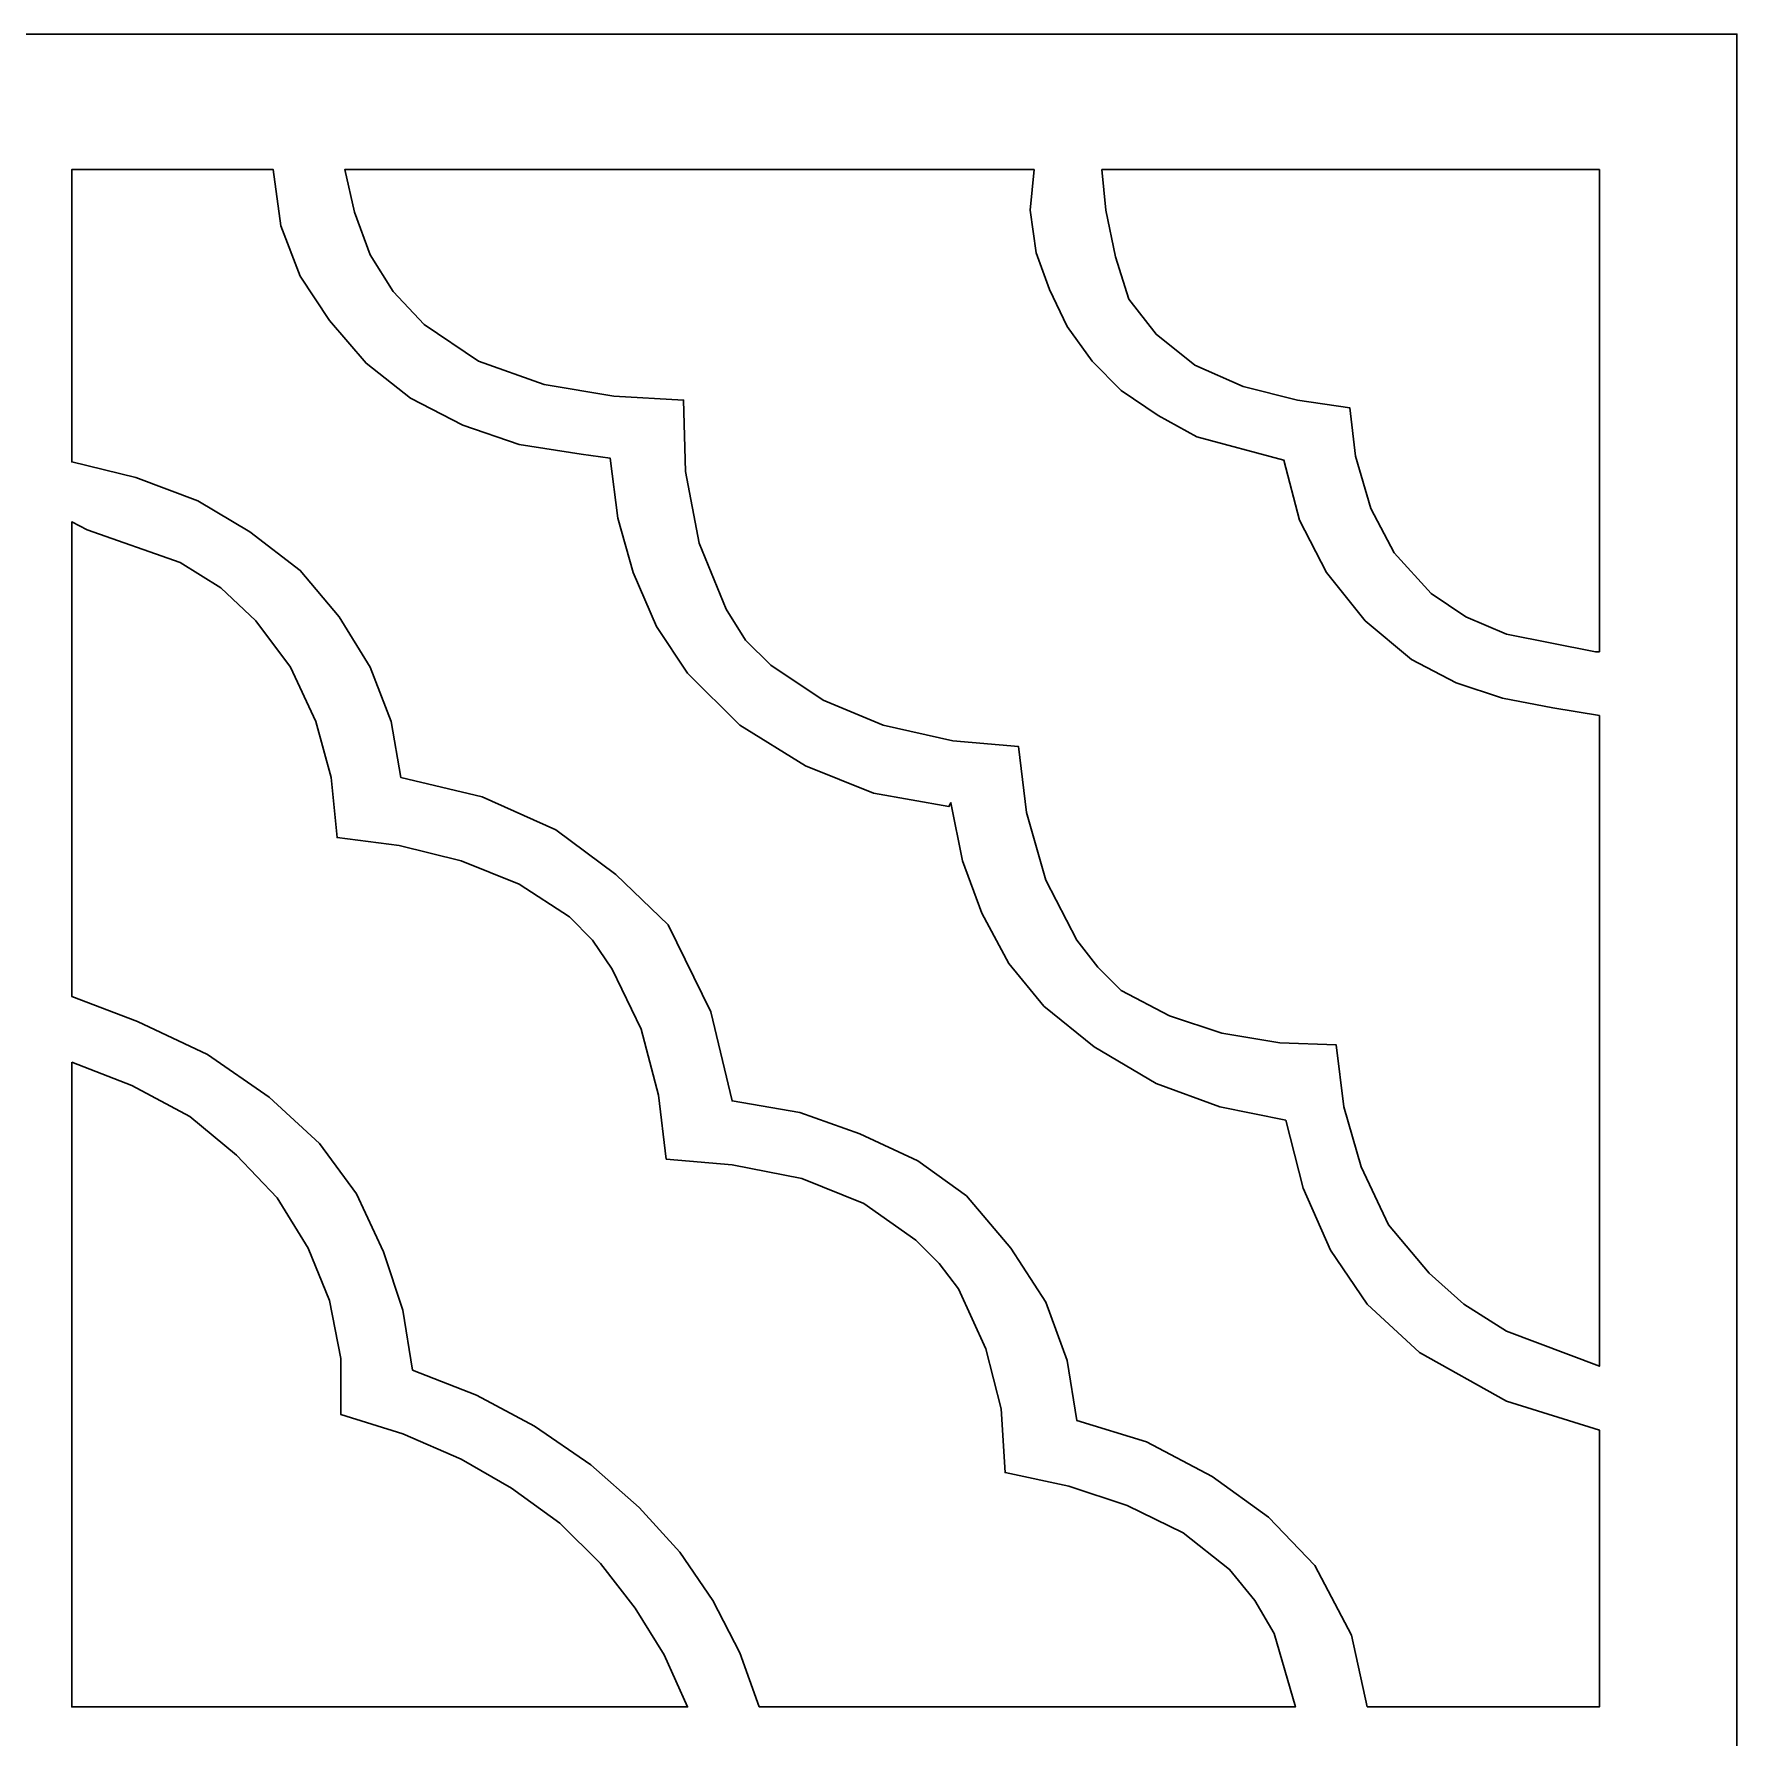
# Model space of a CAD drawing. Header units: centimetres. Extents: x -14.04 to -8.01, y 2.97 to 9.
# Drawn here: x -11.026 to -8.01, y 5.984 to 9.001 of the extents above; entities that cross this region are included whole.
import ezdxf

# ---------------------------------------------------------------- set-up
doc = ezdxf.new("R2010")
doc.units = ezdxf.units.CM
doc.header["$MEASUREMENT"] = 0
doc.layers.add('layer 1', color=7, linetype='Continuous')

msp = doc.modelspace()

# ---------------------------------------------------------------- linework, layer by layer
at = {"layer": 'layer 1', "lineweight": 30}
for points, knots in [([(-14.04071, 9.00077), (-14.04071, 9.00077), (-8.01039, 9.00077), (-8.01039, 9.00077), (-8.01039, 9.00077), (-8.01039, 9.00077), (-8.01039, 2.97045), (-8.01039, 2.97045), (-8.01039, 2.97045), (-8.01039, 2.97045), (-14.04071, 2.97045), (-14.04071, 2.97045), (-14.04071, 2.97045), (-14.04071, 2.97045), (-14.04071, 9.00077), (-14.04071, 9.00077)], [0, 0, 0, 0, 0.2, 0.2, 0.2, 0.2, 0.4, 0.4, 0.4, 0.4, 0.6, 0.6, 0.6, 0.6, 1, 1, 1, 1]), ([(-8.66518, 6.03875), (-8.66518, 6.03875), (-8.69261, 6.16559), (-8.69261, 6.16559), (-8.69261, 6.16559), (-8.69261, 6.16559), (-8.75775, 6.28901), (-8.75775, 6.28901), (-8.75775, 6.28901), (-8.75775, 6.28901), (-8.84003, 6.37472), (-8.84003, 6.37472), (-8.84003, 6.37472), (-8.84003, 6.37472), (-8.93945, 6.44671), (-8.93945, 6.44671), (-8.93945, 6.44671), (-8.93945, 6.44671), (-9.05601, 6.50842), (-9.05601, 6.50842), (-9.05601, 6.50842), (-9.05601, 6.50842), (-9.17942, 6.54613), (-9.17942, 6.54613), (-9.17942, 6.54613), (-9.17942, 6.54613), (-9.19657, 6.65241), (-9.19657, 6.65241), (-9.19657, 6.65241), (-9.19657, 6.65241), (-9.23428, 6.75526), (-9.23428, 6.75526), (-9.23428, 6.75526), (-9.23428, 6.75526), (-9.29599, 6.85125), (-9.29599, 6.85125), (-9.29599, 6.85125), (-9.29599, 6.85125), (-9.37484, 6.94381), (-9.37484, 6.94381), (-9.37484, 6.94381), (-9.37484, 6.94381), (-9.46054, 7.00552), (-9.46054, 7.00552), (-9.46054, 7.00552), (-9.46054, 7.00552), (-9.56339, 7.05352), (-9.56339, 7.05352), (-9.56339, 7.05352), (-9.56339, 7.05352), (-9.66967, 7.09123), (-9.66967, 7.09123), (-9.66967, 7.09123), (-9.66967, 7.09123), (-9.78966, 7.1118), (-9.78966, 7.1118), (-9.78966, 7.1118), (-9.78966, 7.1118), (-9.82737, 7.2695), (-9.82737, 7.2695), (-9.82737, 7.2695), (-9.82737, 7.2695), (-9.90279, 7.42377), (-9.90279, 7.42377), (-9.90279, 7.42377), (-9.90279, 7.42377), (-9.99535, 7.5129), (-9.99535, 7.5129), (-9.99535, 7.5129), (-9.99535, 7.5129), (-10.10163, 7.59175), (-10.10163, 7.59175), (-10.10163, 7.59175), (-10.10163, 7.59175), (-10.2319, 7.65003), (-10.2319, 7.65003), (-10.2319, 7.65003), (-10.2319, 7.65003), (-10.37589, 7.68432), (-10.37589, 7.68432), (-10.37589, 7.68432), (-10.37589, 7.68432), (-10.39303, 7.78374), (-10.39303, 7.78374), (-10.39303, 7.78374), (-10.39303, 7.78374), (-10.43074, 7.87973), (-10.43074, 7.87973), (-10.43074, 7.87973), (-10.43074, 7.87973), (-10.4856, 7.96886), (-10.4856, 7.96886), (-10.4856, 7.96886), (-10.4856, 7.96886), (-10.55416, 8.05114), (-10.55416, 8.05114), (-10.55416, 8.05114), (-10.55416, 8.05114), (-10.6433, 8.11971), (-10.6433, 8.11971), (-10.6433, 8.11971), (-10.6433, 8.11971), (-10.73586, 8.17456), (-10.73586, 8.17456), (-10.73586, 8.17456), (-10.73586, 8.17456), (-10.84556, 8.2157), (-10.84556, 8.2157), (-10.84556, 8.2157), (-10.84556, 8.2157), (-10.9587, 8.24312), (-10.9587, 8.24312), (-10.9587, 8.24312), (-10.9587, 8.24312), (-10.9587, 8.76079), (-10.9587, 8.76079), (-10.9587, 8.76079), (-10.9587, 8.76079), (-10.60216, 8.76079), (-10.60216, 8.76079), (-10.60216, 8.76079), (-10.60216, 8.76079), (-10.58844, 8.66137), (-10.58844, 8.66137), (-10.58844, 8.66137), (-10.58844, 8.66137), (-10.55416, 8.57224), (-10.55416, 8.57224), (-10.55416, 8.57224), (-10.55416, 8.57224), (-10.50274, 8.49339), (-10.50274, 8.49339), (-10.50274, 8.49339), (-10.50274, 8.49339), (-10.4376, 8.41797), (-10.4376, 8.41797), (-10.4376, 8.41797), (-10.4376, 8.41797), (-10.35875, 8.35626), (-10.35875, 8.35626), (-10.35875, 8.35626), (-10.35875, 8.35626), (-10.26619, 8.30826), (-10.26619, 8.30826), (-10.26619, 8.30826), (-10.26619, 8.30826), (-10.16677, 8.27398), (-10.16677, 8.27398), (-10.16677, 8.27398), (-10.16677, 8.27398), (-10.05706, 8.25684), (-10.05706, 8.25684), (-10.05706, 8.25684), (-10.05706, 8.25684), (-10.00564, 8.24998), (-10.00564, 8.24998), (-10.00564, 8.24998), (-10.00564, 8.24998), (-9.99192, 8.14371), (-9.99192, 8.14371), (-9.99192, 8.14371), (-9.99192, 8.14371), (-9.9645, 8.04771), (-9.9645, 8.04771), (-9.9645, 8.04771), (-9.9645, 8.04771), (-9.92336, 7.95172), (-9.92336, 7.95172), (-9.92336, 7.95172), (-9.92336, 7.95172), (-9.86851, 7.86944), (-9.86851, 7.86944), (-9.86851, 7.86944), (-9.86851, 7.86944), (-9.77594, 7.77688), (-9.77594, 7.77688), (-9.77594, 7.77688), (-9.77594, 7.77688), (-9.65938, 7.70489), (-9.65938, 7.70489), (-9.65938, 7.70489), (-9.65938, 7.70489), (-9.53939, 7.65689), (-9.53939, 7.65689), (-9.53939, 7.65689), (-9.53939, 7.65689), (-9.40569, 7.63289), (-9.40569, 7.63289), (-9.40569, 7.63289), (-9.40569, 7.63289), (-9.40226, 7.63975), (-9.40226, 7.63975), (-9.40226, 7.63975), (-9.40226, 7.63975), (-9.38169, 7.5369), (-9.38169, 7.5369), (-9.38169, 7.5369), (-9.38169, 7.5369), (-9.34741, 7.44434), (-9.34741, 7.44434), (-9.34741, 7.44434), (-9.34741, 7.44434), (-9.29941, 7.3552), (-9.29941, 7.3552), (-9.29941, 7.3552), (-9.29941, 7.3552), (-9.2377, 7.27978), (-9.2377, 7.27978), (-9.2377, 7.27978), (-9.2377, 7.27978), (-9.14857, 7.20779), (-9.14857, 7.20779), (-9.14857, 7.20779), (-9.14857, 7.20779), (-9.03887, 7.14265), (-9.03887, 7.14265), (-9.03887, 7.14265), (-9.03887, 7.14265), (-8.92573, 7.10151), (-8.92573, 7.10151), (-8.92573, 7.10151), (-8.92573, 7.10151), (-8.80917, 7.07751), (-8.80917, 7.07751), (-8.80917, 7.07751), (-8.80917, 7.07751), (-8.77832, 6.95752), (-8.77832, 6.95752), (-8.77832, 6.95752), (-8.77832, 6.95752), (-8.73032, 6.84782), (-8.73032, 6.84782), (-8.73032, 6.84782), (-8.73032, 6.84782), (-8.66518, 6.75183), (-8.66518, 6.75183), (-8.66518, 6.75183), (-8.66518, 6.75183), (-8.57262, 6.66612), (-8.57262, 6.66612), (-8.57262, 6.66612), (-8.57262, 6.66612), (-8.41835, 6.58041), (-8.41835, 6.58041), (-8.41835, 6.58041), (-8.41835, 6.58041), (-8.25379, 6.52899), (-8.25379, 6.52899), (-8.25379, 6.52899), (-8.25379, 6.52899), (-8.25379, 6.03875), (-8.25379, 6.03875), (-8.25379, 6.03875), (-8.25379, 6.03875), (-8.66518, 6.03875), (-8.66518, 6.03875)], [0, 0, 0, 0, 0.0153846, 0.0153846, 0.0153846, 0.0153846, 0.0307692, 0.0307692, 0.0307692, 0.0307692, 0.0461538, 0.0461538, 0.0461538, 0.0461538, 0.0615385, 0.0615385, 0.0615385, 0.0615385, 0.0769231, 0.0769231, 0.0769231, 0.0769231, 0.0923077, 0.0923077, 0.0923077, 0.0923077, 0.1076923, 0.1076923, 0.1076923, 0.1076923, 0.1230769, 0.1230769, 0.1230769, 0.1230769, 0.1384615, 0.1384615, 0.1384615, 0.1384615, 0.1538462, 0.1538462, 0.1538462, 0.1538462, 0.1692308, 0.1692308, 0.1692308, 0.1692308, 0.1846154, 0.1846154, 0.1846154, 0.1846154, 0.2, 0.2, 0.2, 0.2, 0.2153846, 0.2153846, 0.2153846, 0.2153846, 0.2307692, 0.2307692, 0.2307692, 0.2307692, 0.2461538, 0.2461538, 0.2461538, 0.2461538, 0.2615385, 0.2615385, 0.2615385, 0.2615385, 0.2769231, 0.2769231, 0.2769231, 0.2769231, 0.2923077, 0.2923077, 0.2923077, 0.2923077, 0.3076923, 0.3076923, 0.3076923, 0.3076923, 0.3230769, 0.3230769, 0.3230769, 0.3230769, 0.3384615, 0.3384615, 0.3384615, 0.3384615, 0.3538462, 0.3538462, 0.3538462, 0.3538462, 0.3692308, 0.3692308, 0.3692308, 0.3692308, 0.3846154, 0.3846154, 0.3846154, 0.3846154, 0.4, 0.4, 0.4, 0.4, 0.4153846, 0.4153846, 0.4153846, 0.4153846, 0.4307692, 0.4307692, 0.4307692, 0.4307692, 0.4461538, 0.4461538, 0.4461538, 0.4461538, 0.4615385, 0.4615385, 0.4615385, 0.4615385, 0.4769231, 0.4769231, 0.4769231, 0.4769231, 0.4923077, 0.4923077, 0.4923077, 0.4923077, 0.5076923, 0.5076923, 0.5076923, 0.5076923, 0.5230769, 0.5230769, 0.5230769, 0.5230769, 0.5384615, 0.5384615, 0.5384615, 0.5384615, 0.5538462, 0.5538462, 0.5538462, 0.5538462, 0.5692308, 0.5692308, 0.5692308, 0.5692308, 0.5846154, 0.5846154, 0.5846154, 0.5846154, 0.6, 0.6, 0.6, 0.6, 0.6153846, 0.6153846, 0.6153846, 0.6153846, 0.6307692, 0.6307692, 0.6307692, 0.6307692, 0.6461538, 0.6461538, 0.6461538, 0.6461538, 0.6615385, 0.6615385, 0.6615385, 0.6615385, 0.6769231, 0.6769231, 0.6769231, 0.6769231, 0.6923077, 0.6923077, 0.6923077, 0.6923077, 0.7076923, 0.7076923, 0.7076923, 0.7076923, 0.7230769, 0.7230769, 0.7230769, 0.7230769, 0.7384615, 0.7384615, 0.7384615, 0.7384615, 0.7538462, 0.7538462, 0.7538462, 0.7538462, 0.7692308, 0.7692308, 0.7692308, 0.7692308, 0.7846154, 0.7846154, 0.7846154, 0.7846154, 0.8, 0.8, 0.8, 0.8, 0.8153846, 0.8153846, 0.8153846, 0.8153846, 0.8307692, 0.8307692, 0.8307692, 0.8307692, 0.8461538, 0.8461538, 0.8461538, 0.8461538, 0.8615385, 0.8615385, 0.8615385, 0.8615385, 0.8769231, 0.8769231, 0.8769231, 0.8769231, 0.8923077, 0.8923077, 0.8923077, 0.8923077, 0.9076923, 0.9076923, 0.9076923, 0.9076923, 0.9230769, 0.9230769, 0.9230769, 0.9230769, 0.9384615, 0.9384615, 0.9384615, 0.9384615, 0.9538462, 0.9538462, 0.9538462, 0.9538462, 0.9692308, 0.9692308, 0.9692308, 0.9692308, 1, 1, 1, 1]), ([(-8.25379, 7.79402), (-8.25379, 7.79402), (-8.33607, 7.80774), (-8.33607, 7.80774), (-8.33607, 7.80774), (-8.33607, 7.80774), (-8.42521, 7.82488), (-8.42521, 7.82488), (-8.42521, 7.82488), (-8.42521, 7.82488), (-8.50748, 7.8523), (-8.50748, 7.8523), (-8.50748, 7.8523), (-8.50748, 7.8523), (-8.58633, 7.89344), (-8.58633, 7.89344), (-8.58633, 7.89344), (-8.58633, 7.89344), (-8.66861, 7.96201), (-8.66861, 7.96201), (-8.66861, 7.96201), (-8.66861, 7.96201), (-8.73718, 8.04771), (-8.73718, 8.04771), (-8.73718, 8.04771), (-8.73718, 8.04771), (-8.78517, 8.14028), (-8.78517, 8.14028), (-8.78517, 8.14028), (-8.78517, 8.14028), (-8.8126, 8.24655), (-8.8126, 8.24655), (-8.8126, 8.24655), (-8.8126, 8.24655), (-8.96687, 8.28769), (-8.96687, 8.28769), (-8.96687, 8.28769), (-8.96687, 8.28769), (-9.03544, 8.3254), (-9.03544, 8.3254), (-9.03544, 8.3254), (-9.03544, 8.3254), (-9.10057, 8.36997), (-9.10057, 8.36997), (-9.10057, 8.36997), (-9.10057, 8.36997), (-9.152, 8.42139), (-9.152, 8.42139), (-9.152, 8.42139), (-9.152, 8.42139), (-9.19657, 8.4831), (-9.19657, 8.4831), (-9.19657, 8.4831), (-9.19657, 8.4831), (-9.22742, 8.54824), (-9.22742, 8.54824), (-9.22742, 8.54824), (-9.22742, 8.54824), (-9.25142, 8.61338), (-9.25142, 8.61338), (-9.25142, 8.61338), (-9.25142, 8.61338), (-9.2617, 8.6888), (-9.2617, 8.6888), (-9.2617, 8.6888), (-9.2617, 8.6888), (-9.25485, 8.76079), (-9.25485, 8.76079), (-9.25485, 8.76079), (-9.25485, 8.76079), (-10.47531, 8.76079), (-10.47531, 8.76079), (-10.47531, 8.76079), (-10.47531, 8.76079), (-10.45817, 8.68537), (-10.45817, 8.68537), (-10.45817, 8.68537), (-10.45817, 8.68537), (-10.43074, 8.60995), (-10.43074, 8.60995), (-10.43074, 8.60995), (-10.43074, 8.60995), (-10.3896, 8.54481), (-10.3896, 8.54481), (-10.3896, 8.54481), (-10.3896, 8.54481), (-10.33475, 8.48653), (-10.33475, 8.48653), (-10.33475, 8.48653), (-10.33475, 8.48653), (-10.23876, 8.42139), (-10.23876, 8.42139), (-10.23876, 8.42139), (-10.23876, 8.42139), (-10.1222, 8.38025), (-10.1222, 8.38025), (-10.1222, 8.38025), (-10.1222, 8.38025), (-9.99878, 8.35969), (-9.99878, 8.35969), (-9.99878, 8.35969), (-9.99878, 8.35969), (-9.87536, 8.35283), (-9.87536, 8.35283), (-9.87536, 8.35283), (-9.87536, 8.35283), (-9.87194, 8.22598), (-9.87194, 8.22598), (-9.87194, 8.22598), (-9.87194, 8.22598), (-9.84794, 8.09914), (-9.84794, 8.09914), (-9.84794, 8.09914), (-9.84794, 8.09914), (-9.79994, 7.98258), (-9.79994, 7.98258), (-9.79994, 7.98258), (-9.79994, 7.98258), (-9.76566, 7.92772), (-9.76566, 7.92772), (-9.76566, 7.92772), (-9.76566, 7.92772), (-9.72109, 7.88316), (-9.72109, 7.88316), (-9.72109, 7.88316), (-9.72109, 7.88316), (-9.62853, 7.82145), (-9.62853, 7.82145), (-9.62853, 7.82145), (-9.62853, 7.82145), (-9.52225, 7.77688), (-9.52225, 7.77688), (-9.52225, 7.77688), (-9.52225, 7.77688), (-9.39883, 7.74945), (-9.39883, 7.74945), (-9.39883, 7.74945), (-9.39883, 7.74945), (-9.28227, 7.73917), (-9.28227, 7.73917), (-9.28227, 7.73917), (-9.28227, 7.73917), (-9.26856, 7.62261), (-9.26856, 7.62261), (-9.26856, 7.62261), (-9.26856, 7.62261), (-9.23428, 7.50262), (-9.23428, 7.50262), (-9.23428, 7.50262), (-9.23428, 7.50262), (-9.17942, 7.39634), (-9.17942, 7.39634), (-9.17942, 7.39634), (-9.17942, 7.39634), (-9.14171, 7.34835), (-9.14171, 7.34835), (-9.14171, 7.34835), (-9.14171, 7.34835), (-9.10057, 7.30721), (-9.10057, 7.30721), (-9.10057, 7.30721), (-9.10057, 7.30721), (-9.01487, 7.26264), (-9.01487, 7.26264), (-9.01487, 7.26264), (-9.01487, 7.26264), (-8.9223, 7.23178), (-8.9223, 7.23178), (-8.9223, 7.23178), (-8.9223, 7.23178), (-8.81946, 7.21464), (-8.81946, 7.21464), (-8.81946, 7.21464), (-8.81946, 7.21464), (-8.72004, 7.21122), (-8.72004, 7.21122), (-8.72004, 7.21122), (-8.72004, 7.21122), (-8.70632, 7.10151), (-8.70632, 7.10151), (-8.70632, 7.10151), (-8.70632, 7.10151), (-8.67547, 6.99524), (-8.67547, 6.99524), (-8.67547, 6.99524), (-8.67547, 6.99524), (-8.62747, 6.89239), (-8.62747, 6.89239), (-8.62747, 6.89239), (-8.62747, 6.89239), (-8.55548, 6.80668), (-8.55548, 6.80668), (-8.55548, 6.80668), (-8.55548, 6.80668), (-8.49377, 6.75183), (-8.49377, 6.75183), (-8.49377, 6.75183), (-8.49377, 6.75183), (-8.41835, 6.70383), (-8.41835, 6.70383), (-8.41835, 6.70383), (-8.41835, 6.70383), (-8.25379, 6.64212), (-8.25379, 6.64212), (-8.25379, 6.64212), (-8.25379, 6.64212), (-8.25379, 7.79402), (-8.25379, 7.79402), (-8.25379, 7.79402), (-8.25379, 7.79402), (-8.25379, 6.64212), (-8.25379, 6.64212), (-8.25379, 6.64212), (-8.25379, 6.64212), (-8.25379, 7.79402), (-8.25379, 7.79402)], [0, 0, 0, 0, 0.0181818, 0.0181818, 0.0181818, 0.0181818, 0.0363636, 0.0363636, 0.0363636, 0.0363636, 0.0545455, 0.0545455, 0.0545455, 0.0545455, 0.0727273, 0.0727273, 0.0727273, 0.0727273, 0.0909091, 0.0909091, 0.0909091, 0.0909091, 0.1090909, 0.1090909, 0.1090909, 0.1090909, 0.1272727, 0.1272727, 0.1272727, 0.1272727, 0.1454545, 0.1454545, 0.1454545, 0.1454545, 0.1636364, 0.1636364, 0.1636364, 0.1636364, 0.1818182, 0.1818182, 0.1818182, 0.1818182, 0.2, 0.2, 0.2, 0.2, 0.2181818, 0.2181818, 0.2181818, 0.2181818, 0.2363636, 0.2363636, 0.2363636, 0.2363636, 0.2545455, 0.2545455, 0.2545455, 0.2545455, 0.2727273, 0.2727273, 0.2727273, 0.2727273, 0.2909091, 0.2909091, 0.2909091, 0.2909091, 0.3090909, 0.3090909, 0.3090909, 0.3090909, 0.3272727, 0.3272727, 0.3272727, 0.3272727, 0.3454545, 0.3454545, 0.3454545, 0.3454545, 0.3636364, 0.3636364, 0.3636364, 0.3636364, 0.3818182, 0.3818182, 0.3818182, 0.3818182, 0.4, 0.4, 0.4, 0.4, 0.4181818, 0.4181818, 0.4181818, 0.4181818, 0.4363636, 0.4363636, 0.4363636, 0.4363636, 0.4545455, 0.4545455, 0.4545455, 0.4545455, 0.4727273, 0.4727273, 0.4727273, 0.4727273, 0.4909091, 0.4909091, 0.4909091, 0.4909091, 0.5090909, 0.5090909, 0.5090909, 0.5090909, 0.5272727, 0.5272727, 0.5272727, 0.5272727, 0.5454545, 0.5454545, 0.5454545, 0.5454545, 0.5636364, 0.5636364, 0.5636364, 0.5636364, 0.5818182, 0.5818182, 0.5818182, 0.5818182, 0.6, 0.6, 0.6, 0.6, 0.6181818, 0.6181818, 0.6181818, 0.6181818, 0.6363636, 0.6363636, 0.6363636, 0.6363636, 0.6545455, 0.6545455, 0.6545455, 0.6545455, 0.6727273, 0.6727273, 0.6727273, 0.6727273, 0.6909091, 0.6909091, 0.6909091, 0.6909091, 0.7090909, 0.7090909, 0.7090909, 0.7090909, 0.7272727, 0.7272727, 0.7272727, 0.7272727, 0.7454545, 0.7454545, 0.7454545, 0.7454545, 0.7636364, 0.7636364, 0.7636364, 0.7636364, 0.7818182, 0.7818182, 0.7818182, 0.7818182, 0.8, 0.8, 0.8, 0.8, 0.8181818, 0.8181818, 0.8181818, 0.8181818, 0.8363636, 0.8363636, 0.8363636, 0.8363636, 0.8545455, 0.8545455, 0.8545455, 0.8545455, 0.8727273, 0.8727273, 0.8727273, 0.8727273, 0.8909091, 0.8909091, 0.8909091, 0.8909091, 0.9090909, 0.9090909, 0.9090909, 0.9090909, 0.9272727, 0.9272727, 0.9272727, 0.9272727, 0.9454545, 0.9454545, 0.9454545, 0.9454545, 0.9636364, 0.9636364, 0.9636364, 0.9636364, 1, 1, 1, 1]), ([(-8.26065, 7.90715), (-8.26065, 7.90715), (-8.41835, 7.93801), (-8.41835, 7.93801), (-8.41835, 7.93801), (-8.41835, 7.93801), (-8.49034, 7.96886), (-8.49034, 7.96886), (-8.49034, 7.96886), (-8.49034, 7.96886), (-8.55205, 8.01), (-8.55205, 8.01), (-8.55205, 8.01), (-8.55205, 8.01), (-8.61719, 8.082), (-8.61719, 8.082), (-8.61719, 8.082), (-8.61719, 8.082), (-8.65833, 8.16085), (-8.65833, 8.16085), (-8.65833, 8.16085), (-8.65833, 8.16085), (-8.68575, 8.25341), (-8.68575, 8.25341), (-8.68575, 8.25341), (-8.68575, 8.25341), (-8.69604, 8.33912), (-8.69604, 8.33912), (-8.69604, 8.33912), (-8.69604, 8.33912), (-8.7886, 8.35283), (-8.7886, 8.35283), (-8.7886, 8.35283), (-8.7886, 8.35283), (-8.88459, 8.37683), (-8.88459, 8.37683), (-8.88459, 8.37683), (-8.88459, 8.37683), (-8.9703, 8.41454), (-8.9703, 8.41454), (-8.9703, 8.41454), (-8.9703, 8.41454), (-9.03887, 8.46939), (-9.03887, 8.46939), (-9.03887, 8.46939), (-9.03887, 8.46939), (-9.08686, 8.5311), (-9.08686, 8.5311), (-9.08686, 8.5311), (-9.08686, 8.5311), (-9.11086, 8.60652), (-9.11086, 8.60652), (-9.11086, 8.60652), (-9.11086, 8.60652), (-9.128, 8.6888), (-9.128, 8.6888), (-9.128, 8.6888), (-9.128, 8.6888), (-9.13486, 8.76079), (-9.13486, 8.76079), (-9.13486, 8.76079), (-9.13486, 8.76079), (-8.25379, 8.76079), (-8.25379, 8.76079), (-8.25379, 8.76079), (-8.25379, 8.76079), (-8.25379, 7.90715), (-8.25379, 7.90715), (-8.25379, 7.90715), (-8.25379, 7.90715), (-8.26065, 7.90715), (-8.26065, 7.90715)], [0, 0, 0, 0, 0.0526316, 0.0526316, 0.0526316, 0.0526316, 0.1052632, 0.1052632, 0.1052632, 0.1052632, 0.1578947, 0.1578947, 0.1578947, 0.1578947, 0.2105263, 0.2105263, 0.2105263, 0.2105263, 0.2631579, 0.2631579, 0.2631579, 0.2631579, 0.3157895, 0.3157895, 0.3157895, 0.3157895, 0.3684211, 0.3684211, 0.3684211, 0.3684211, 0.4210526, 0.4210526, 0.4210526, 0.4210526, 0.4736842, 0.4736842, 0.4736842, 0.4736842, 0.5263158, 0.5263158, 0.5263158, 0.5263158, 0.5789474, 0.5789474, 0.5789474, 0.5789474, 0.6315789, 0.6315789, 0.6315789, 0.6315789, 0.6842105, 0.6842105, 0.6842105, 0.6842105, 0.7368421, 0.7368421, 0.7368421, 0.7368421, 0.7894737, 0.7894737, 0.7894737, 0.7894737, 0.8421053, 0.8421053, 0.8421053, 0.8421053, 0.8947368, 0.8947368, 0.8947368, 0.8947368, 1, 1, 1, 1]), ([(-9.74166, 6.03875), (-9.74166, 6.03875), (-8.79203, 6.03875), (-8.79203, 6.03875), (-8.79203, 6.03875), (-8.79203, 6.03875), (-8.82974, 6.16902), (-8.82974, 6.16902), (-8.82974, 6.16902), (-8.82974, 6.16902), (-8.86402, 6.2273), (-8.86402, 6.2273), (-8.86402, 6.2273), (-8.86402, 6.2273), (-8.90859, 6.28216), (-8.90859, 6.28216), (-8.90859, 6.28216), (-8.90859, 6.28216), (-8.99087, 6.34729), (-8.99087, 6.34729), (-8.99087, 6.34729), (-8.99087, 6.34729), (-9.09029, 6.39529), (-9.09029, 6.39529), (-9.09029, 6.39529), (-9.09029, 6.39529), (-9.19314, 6.42957), (-9.19314, 6.42957), (-9.19314, 6.42957), (-9.19314, 6.42957), (-9.30627, 6.45357), (-9.30627, 6.45357), (-9.30627, 6.45357), (-9.30627, 6.45357), (-9.31313, 6.5667), (-9.31313, 6.5667), (-9.31313, 6.5667), (-9.31313, 6.5667), (-9.34055, 6.67298), (-9.34055, 6.67298), (-9.34055, 6.67298), (-9.34055, 6.67298), (-9.38855, 6.77926), (-9.38855, 6.77926), (-9.38855, 6.77926), (-9.38855, 6.77926), (-9.42283, 6.82382), (-9.42283, 6.82382), (-9.42283, 6.82382), (-9.42283, 6.82382), (-9.46397, 6.86496), (-9.46397, 6.86496), (-9.46397, 6.86496), (-9.46397, 6.86496), (-9.55653, 6.9301), (-9.55653, 6.9301), (-9.55653, 6.9301), (-9.55653, 6.9301), (-9.66624, 6.97466), (-9.66624, 6.97466), (-9.66624, 6.97466), (-9.66624, 6.97466), (-9.78966, 6.99866), (-9.78966, 6.99866), (-9.78966, 6.99866), (-9.78966, 6.99866), (-9.90622, 7.00895), (-9.90622, 7.00895), (-9.90622, 7.00895), (-9.90622, 7.00895), (-9.91993, 7.12208), (-9.91993, 7.12208), (-9.91993, 7.12208), (-9.91993, 7.12208), (-9.95079, 7.23864), (-9.95079, 7.23864), (-9.95079, 7.23864), (-9.95079, 7.23864), (-10.00221, 7.34492), (-10.00221, 7.34492), (-10.00221, 7.34492), (-10.00221, 7.34492), (-10.03649, 7.39634), (-10.03649, 7.39634), (-10.03649, 7.39634), (-10.03649, 7.39634), (-10.07763, 7.43748), (-10.07763, 7.43748), (-10.07763, 7.43748), (-10.07763, 7.43748), (-10.16677, 7.49576), (-10.16677, 7.49576), (-10.16677, 7.49576), (-10.16677, 7.49576), (-10.26961, 7.5369), (-10.26961, 7.5369), (-10.26961, 7.5369), (-10.26961, 7.5369), (-10.37932, 7.56433), (-10.37932, 7.56433), (-10.37932, 7.56433), (-10.37932, 7.56433), (-10.48902, 7.57804), (-10.48902, 7.57804), (-10.48902, 7.57804), (-10.48902, 7.57804), (-10.49931, 7.68432), (-10.49931, 7.68432), (-10.49931, 7.68432), (-10.49931, 7.68432), (-10.52673, 7.78374), (-10.52673, 7.78374), (-10.52673, 7.78374), (-10.52673, 7.78374), (-10.5713, 7.87973), (-10.5713, 7.87973), (-10.5713, 7.87973), (-10.5713, 7.87973), (-10.63301, 7.96201), (-10.63301, 7.96201), (-10.63301, 7.96201), (-10.63301, 7.96201), (-10.69472, 8.02029), (-10.69472, 8.02029), (-10.69472, 8.02029), (-10.69472, 8.02029), (-10.76671, 8.06486), (-10.76671, 8.06486), (-10.76671, 8.06486), (-10.76671, 8.06486), (-10.93127, 8.12313), (-10.93127, 8.12313), (-10.93127, 8.12313), (-10.93127, 8.12313), (-10.9587, 8.13685), (-10.9587, 8.13685), (-10.9587, 8.13685), (-10.9587, 8.13685), (-10.9587, 7.29692), (-10.9587, 7.29692), (-10.9587, 7.29692), (-10.9587, 7.29692), (-10.84213, 7.25236), (-10.84213, 7.25236), (-10.84213, 7.25236), (-10.84213, 7.25236), (-10.71872, 7.19407), (-10.71872, 7.19407), (-10.71872, 7.19407), (-10.71872, 7.19407), (-10.60901, 7.11865), (-10.60901, 7.11865), (-10.60901, 7.11865), (-10.60901, 7.11865), (-10.51988, 7.03638), (-10.51988, 7.03638), (-10.51988, 7.03638), (-10.51988, 7.03638), (-10.45474, 6.94724), (-10.45474, 6.94724), (-10.45474, 6.94724), (-10.45474, 6.94724), (-10.40674, 6.84439), (-10.40674, 6.84439), (-10.40674, 6.84439), (-10.40674, 6.84439), (-10.37246, 6.74154), (-10.37246, 6.74154), (-10.37246, 6.74154), (-10.37246, 6.74154), (-10.35532, 6.63527), (-10.35532, 6.63527), (-10.35532, 6.63527), (-10.35532, 6.63527), (-10.24219, 6.5907), (-10.24219, 6.5907), (-10.24219, 6.5907), (-10.24219, 6.5907), (-10.13934, 6.53585), (-10.13934, 6.53585), (-10.13934, 6.53585), (-10.13934, 6.53585), (-10.03992, 6.46728), (-10.03992, 6.46728), (-10.03992, 6.46728), (-10.03992, 6.46728), (-9.95421, 6.39186), (-9.95421, 6.39186), (-9.95421, 6.39186), (-9.95421, 6.39186), (-9.88222, 6.31301), (-9.88222, 6.31301), (-9.88222, 6.31301), (-9.88222, 6.31301), (-9.82394, 6.2273), (-9.82394, 6.2273), (-9.82394, 6.2273), (-9.82394, 6.2273), (-9.77594, 6.13474), (-9.77594, 6.13474), (-9.77594, 6.13474), (-9.77594, 6.13474), (-9.74166, 6.03875), (-9.74166, 6.03875)], [0, 0, 0, 0, 0.0192308, 0.0192308, 0.0192308, 0.0192308, 0.0384615, 0.0384615, 0.0384615, 0.0384615, 0.0576923, 0.0576923, 0.0576923, 0.0576923, 0.0769231, 0.0769231, 0.0769231, 0.0769231, 0.0961538, 0.0961538, 0.0961538, 0.0961538, 0.1153846, 0.1153846, 0.1153846, 0.1153846, 0.1346154, 0.1346154, 0.1346154, 0.1346154, 0.1538462, 0.1538462, 0.1538462, 0.1538462, 0.1730769, 0.1730769, 0.1730769, 0.1730769, 0.1923077, 0.1923077, 0.1923077, 0.1923077, 0.2115385, 0.2115385, 0.2115385, 0.2115385, 0.2307692, 0.2307692, 0.2307692, 0.2307692, 0.25, 0.25, 0.25, 0.25, 0.2692308, 0.2692308, 0.2692308, 0.2692308, 0.2884615, 0.2884615, 0.2884615, 0.2884615, 0.3076923, 0.3076923, 0.3076923, 0.3076923, 0.3269231, 0.3269231, 0.3269231, 0.3269231, 0.3461538, 0.3461538, 0.3461538, 0.3461538, 0.3653846, 0.3653846, 0.3653846, 0.3653846, 0.3846154, 0.3846154, 0.3846154, 0.3846154, 0.4038462, 0.4038462, 0.4038462, 0.4038462, 0.4230769, 0.4230769, 0.4230769, 0.4230769, 0.4423077, 0.4423077, 0.4423077, 0.4423077, 0.4615385, 0.4615385, 0.4615385, 0.4615385, 0.4807692, 0.4807692, 0.4807692, 0.4807692, 0.5, 0.5, 0.5, 0.5, 0.5192308, 0.5192308, 0.5192308, 0.5192308, 0.5384615, 0.5384615, 0.5384615, 0.5384615, 0.5576923, 0.5576923, 0.5576923, 0.5576923, 0.5769231, 0.5769231, 0.5769231, 0.5769231, 0.5961538, 0.5961538, 0.5961538, 0.5961538, 0.6153846, 0.6153846, 0.6153846, 0.6153846, 0.6346154, 0.6346154, 0.6346154, 0.6346154, 0.6538462, 0.6538462, 0.6538462, 0.6538462, 0.6730769, 0.6730769, 0.6730769, 0.6730769, 0.6923077, 0.6923077, 0.6923077, 0.6923077, 0.7115385, 0.7115385, 0.7115385, 0.7115385, 0.7307692, 0.7307692, 0.7307692, 0.7307692, 0.75, 0.75, 0.75, 0.75, 0.7692308, 0.7692308, 0.7692308, 0.7692308, 0.7884615, 0.7884615, 0.7884615, 0.7884615, 0.8076923, 0.8076923, 0.8076923, 0.8076923, 0.8269231, 0.8269231, 0.8269231, 0.8269231, 0.8461538, 0.8461538, 0.8461538, 0.8461538, 0.8653846, 0.8653846, 0.8653846, 0.8653846, 0.8846154, 0.8846154, 0.8846154, 0.8846154, 0.9038462, 0.9038462, 0.9038462, 0.9038462, 0.9230769, 0.9230769, 0.9230769, 0.9230769, 0.9423077, 0.9423077, 0.9423077, 0.9423077, 0.9615385, 0.9615385, 0.9615385, 0.9615385, 1, 1, 1, 1]), ([(-10.9587, 7.18036), (-10.9587, 7.18036), (-10.9587, 6.03875), (-10.9587, 6.03875), (-10.9587, 6.03875), (-10.9587, 6.03875), (-9.86851, 6.03875), (-9.86851, 6.03875), (-9.86851, 6.03875), (-9.86851, 6.03875), (-9.90965, 6.13131), (-9.90965, 6.13131), (-9.90965, 6.13131), (-9.90965, 6.13131), (-9.96107, 6.21359), (-9.96107, 6.21359), (-9.96107, 6.21359), (-9.96107, 6.21359), (-10.02278, 6.29244), (-10.02278, 6.29244), (-10.02278, 6.29244), (-10.02278, 6.29244), (-10.09477, 6.36443), (-10.09477, 6.36443), (-10.09477, 6.36443), (-10.09477, 6.36443), (-10.18048, 6.42614), (-10.18048, 6.42614), (-10.18048, 6.42614), (-10.18048, 6.42614), (-10.26961, 6.47757), (-10.26961, 6.47757), (-10.26961, 6.47757), (-10.26961, 6.47757), (-10.37246, 6.52213), (-10.37246, 6.52213), (-10.37246, 6.52213), (-10.37246, 6.52213), (-10.48217, 6.55642), (-10.48217, 6.55642), (-10.48217, 6.55642), (-10.48217, 6.55642), (-10.48217, 6.65584), (-10.48217, 6.65584), (-10.48217, 6.65584), (-10.48217, 6.65584), (-10.50274, 6.75868), (-10.50274, 6.75868), (-10.50274, 6.75868), (-10.50274, 6.75868), (-10.54045, 6.85125), (-10.54045, 6.85125), (-10.54045, 6.85125), (-10.54045, 6.85125), (-10.5953, 6.94038), (-10.5953, 6.94038), (-10.5953, 6.94038), (-10.5953, 6.94038), (-10.66729, 7.0158), (-10.66729, 7.0158), (-10.66729, 7.0158), (-10.66729, 7.0158), (-10.74957, 7.08437), (-10.74957, 7.08437), (-10.74957, 7.08437), (-10.74957, 7.08437), (-10.85242, 7.13922), (-10.85242, 7.13922), (-10.85242, 7.13922), (-10.85242, 7.13922), (-10.9587, 7.18036), (-10.9587, 7.18036)], [0, 0, 0, 0, 0.0526316, 0.0526316, 0.0526316, 0.0526316, 0.1052632, 0.1052632, 0.1052632, 0.1052632, 0.1578947, 0.1578947, 0.1578947, 0.1578947, 0.2105263, 0.2105263, 0.2105263, 0.2105263, 0.2631579, 0.2631579, 0.2631579, 0.2631579, 0.3157895, 0.3157895, 0.3157895, 0.3157895, 0.3684211, 0.3684211, 0.3684211, 0.3684211, 0.4210526, 0.4210526, 0.4210526, 0.4210526, 0.4736842, 0.4736842, 0.4736842, 0.4736842, 0.5263158, 0.5263158, 0.5263158, 0.5263158, 0.5789474, 0.5789474, 0.5789474, 0.5789474, 0.6315789, 0.6315789, 0.6315789, 0.6315789, 0.6842105, 0.6842105, 0.6842105, 0.6842105, 0.7368421, 0.7368421, 0.7368421, 0.7368421, 0.7894737, 0.7894737, 0.7894737, 0.7894737, 0.8421053, 0.8421053, 0.8421053, 0.8421053, 0.8947368, 0.8947368, 0.8947368, 0.8947368, 1, 1, 1, 1])]:
    msp.add_open_spline(points, degree=3, knots=knots, dxfattribs=at)

doc.saveas('drawing.dxf')
